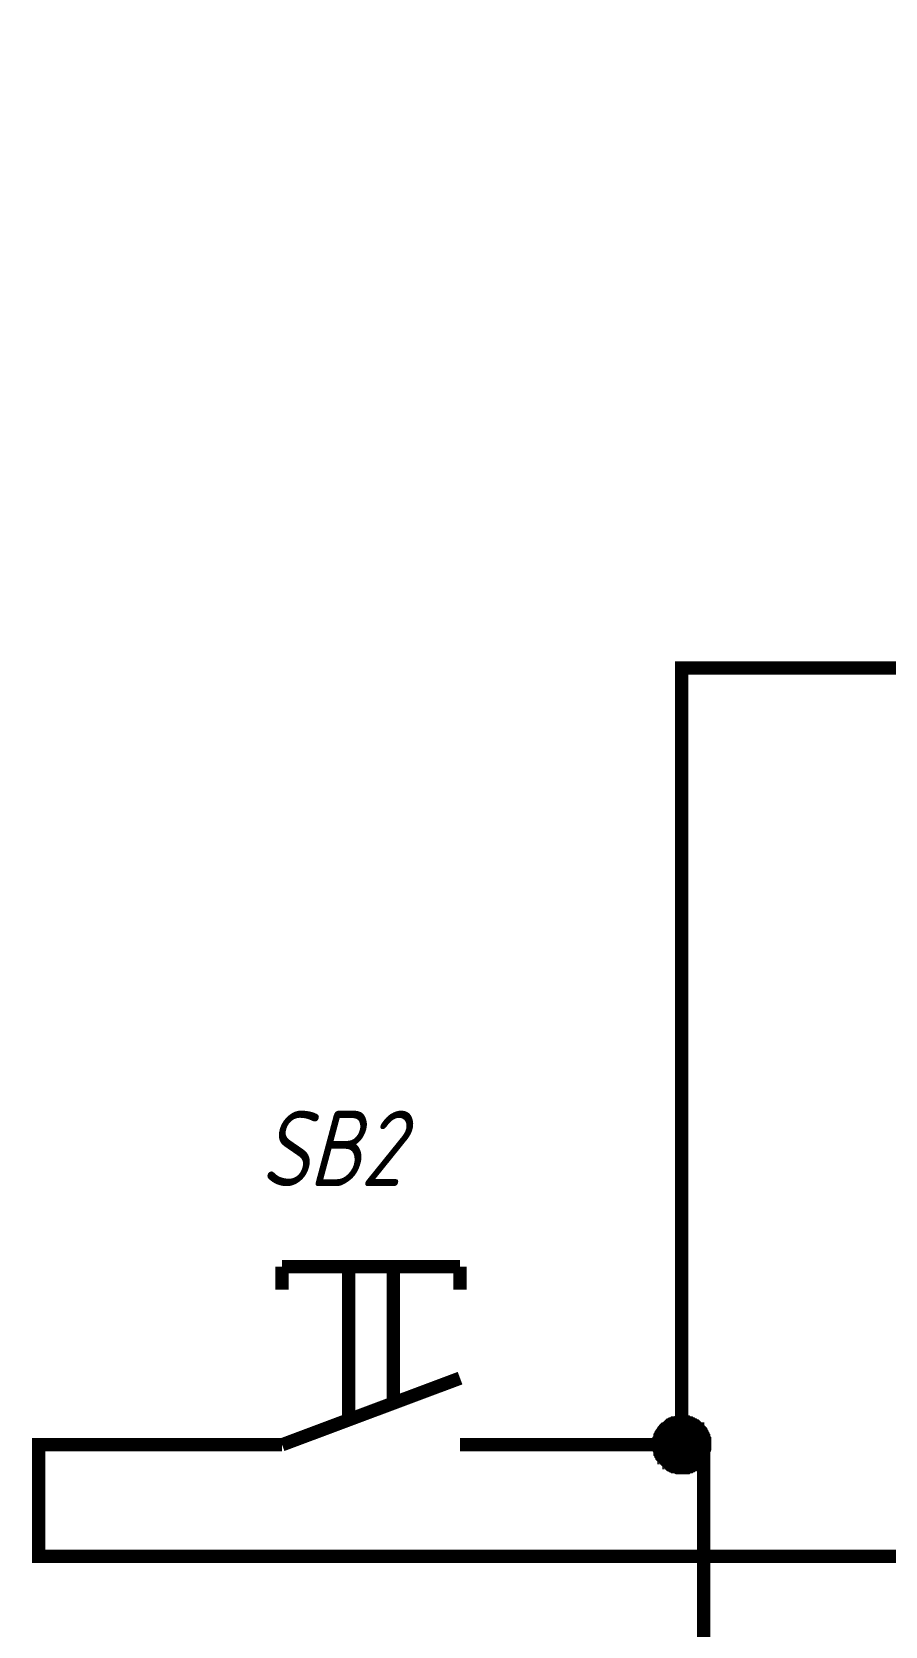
# Model space of a CAD drawing. Header units: millimetres. Extents: x 0 to 841, y 0 to 594.
# Drawn here: x 352.36 to 371.59, y 66.43 to 102.32 of the extents above; entities that cross this region are included whole.
import ezdxf

# ---------------------------------------------------------------- set-up
doc = ezdxf.new("R2010")
doc.units = ezdxf.units.MM
doc.layers.add('Sheet', color=255, linetype='Continuous')
doc.styles.get("Standard").update_dxf_attribs({"font": '', "oblique": 15})
doc.styles.get('Standard').set_extended_font_data('GOST type A')

msp = doc.modelspace()

# ---------------------------------------------------------------- linework, layer by layer
at = {"layer": 'Sheet', "color": 18, "true_color": 0x000000, "const_width": 0.3}
for points in [[(367.008, 70.51), (367.008, 88.002), (402.02, 88.002), (402.02, 311.492), (402.02, 311.492), (435.015, 311.492), (435.015, 333.979), (450.001, 333.979)], [(358.003, 74.519), (362.013, 74.519)], [(358.003, 74.519), (358.003, 74.004)], [(359.504, 71.002), (359.504, 74.519)], [(360.512, 74.519), (360.512, 71.517)], [(362.013, 74.519), (362.013, 74.004)], [(358.003, 70.51), (362.013, 72.01)], [(366.493, 70.51), (366.493, 70.532), (366.493, 70.554), (366.493, 70.599), (366.493, 70.621), (366.515, 70.644), (366.515, 70.666), (366.515, 70.689), (366.537, 70.711), (366.537, 70.733), (366.56, 70.756), (366.56, 70.778), (366.582, 70.801), (366.605, 70.823), (366.605, 70.845), (366.627, 70.868), (366.649, 70.868), (366.672, 70.89), (366.694, 70.913), (366.717, 70.935), (366.717, 70.935), (366.739, 70.957), (366.761, 70.957), (366.784, 70.98), (366.806, 70.98), (366.829, 71.002), (366.851, 71.002), (366.873, 71.002), (366.918, 71.025), (366.941, 71.025), (366.963, 71.025), (366.985, 71.025), (367.008, 71.025)], [(366.493, 70.51), (366.493, 70.532), (366.493, 70.554), (366.493, 70.599), (366.493, 70.621), (366.515, 70.644), (366.515, 70.666), (366.515, 70.689), (366.537, 70.711), (366.537, 70.733), (366.56, 70.756), (366.56, 70.778), (366.582, 70.801), (366.605, 70.823), (366.605, 70.845), (366.627, 70.868), (366.649, 70.868), (366.672, 70.89), (366.694, 70.913), (366.717, 70.935), (366.717, 70.935), (366.739, 70.957), (366.761, 70.957), (366.784, 70.98), (366.806, 70.98), (366.829, 71.002), (366.851, 71.002), (366.873, 71.002), (366.918, 71.025), (366.941, 71.025), (366.963, 71.025), (366.985, 71.025), (367.008, 71.025)], [(366.493, 70.51), (366.493, 70.532), (366.493, 70.554), (366.493, 70.599), (366.493, 70.621), (366.515, 70.644), (366.515, 70.666), (366.515, 70.689), (366.537, 70.711), (366.537, 70.733), (366.56, 70.756), (366.56, 70.778), (366.582, 70.801), (366.605, 70.823), (366.605, 70.845), (366.627, 70.868), (366.649, 70.868), (366.672, 70.89), (366.694, 70.913), (366.717, 70.935), (366.717, 70.935), (366.739, 70.957), (366.761, 70.957), (366.784, 70.98), (366.806, 70.98), (366.829, 71.002), (366.851, 71.002), (366.873, 71.002), (366.918, 71.025), (366.941, 71.025), (366.963, 71.025), (366.985, 71.025), (367.008, 71.025)], [(366.493, 70.51), (366.493, 70.532), (366.493, 70.554), (366.493, 70.599), (366.493, 70.621), (366.515, 70.644), (366.515, 70.666), (366.515, 70.689), (366.537, 70.711), (366.537, 70.733), (366.56, 70.756), (366.56, 70.778), (366.582, 70.801), (366.605, 70.823), (366.605, 70.845), (366.627, 70.868), (366.649, 70.868), (366.672, 70.89), (366.694, 70.913), (366.717, 70.935), (366.717, 70.935), (366.739, 70.957), (366.761, 70.957), (366.784, 70.98), (366.806, 70.98), (366.829, 71.002), (366.851, 71.002), (366.873, 71.002), (366.918, 71.025), (366.941, 71.025), (366.963, 71.025), (366.985, 71.025), (367.008, 71.025)], [(366.493, 70.51), (366.493, 70.532), (366.493, 70.554), (366.493, 70.599), (366.493, 70.621), (366.515, 70.644), (366.515, 70.666), (366.515, 70.689), (366.537, 70.711), (366.537, 70.733), (366.56, 70.756), (366.56, 70.778), (366.582, 70.801), (366.605, 70.823), (366.605, 70.845), (366.627, 70.868), (366.649, 70.868), (366.672, 70.89), (366.694, 70.913), (366.717, 70.935), (366.717, 70.935), (366.739, 70.957), (366.761, 70.957), (366.784, 70.98), (366.806, 70.98), (366.829, 71.002), (366.851, 71.002), (366.873, 71.002), (366.918, 71.025), (366.941, 71.025), (366.963, 71.025), (366.985, 71.025), (367.008, 71.025)], [(366.493, 70.51), (366.493, 70.532), (366.493, 70.554), (366.493, 70.599), (366.493, 70.621), (366.515, 70.644), (366.515, 70.666), (366.515, 70.689), (366.537, 70.711), (366.537, 70.733), (366.56, 70.756), (366.56, 70.778), (366.582, 70.801), (366.605, 70.823), (366.605, 70.845), (366.627, 70.868), (366.649, 70.868), (366.672, 70.89), (366.694, 70.913), (366.717, 70.935), (366.717, 70.935), (366.739, 70.957), (366.761, 70.957), (366.784, 70.98), (366.806, 70.98), (366.829, 71.002), (366.851, 71.002), (366.873, 71.002), (366.918, 71.025), (366.941, 71.025), (366.963, 71.025), (366.985, 71.025), (367.008, 71.025)], [(366.493, 70.51), (366.493, 70.532), (366.493, 70.554), (366.493, 70.599), (366.493, 70.621), (366.515, 70.644), (366.515, 70.666), (366.515, 70.689), (366.537, 70.711), (366.537, 70.733), (366.56, 70.756), (366.56, 70.778), (366.582, 70.801), (366.605, 70.823), (366.605, 70.845), (366.627, 70.868), (366.649, 70.868), (366.672, 70.89), (366.694, 70.913), (366.717, 70.935), (366.717, 70.935), (366.739, 70.957), (366.761, 70.957), (366.784, 70.98), (366.806, 70.98), (366.829, 71.002), (366.851, 71.002), (366.873, 71.002), (366.918, 71.025), (366.941, 71.025), (366.963, 71.025), (366.985, 71.025), (367.008, 71.025)], [(366.493, 70.51), (366.493, 70.532), (366.493, 70.554), (366.493, 70.599), (366.493, 70.621), (366.515, 70.644), (366.515, 70.666), (366.515, 70.689), (366.537, 70.711), (366.537, 70.733), (366.56, 70.756), (366.56, 70.778), (366.582, 70.801), (366.605, 70.823), (366.605, 70.845), (366.627, 70.868), (366.649, 70.868), (366.672, 70.89), (366.694, 70.913), (366.717, 70.935), (366.717, 70.935), (366.739, 70.957), (366.761, 70.957), (366.784, 70.98), (366.806, 70.98), (366.829, 71.002), (366.851, 71.002), (366.873, 71.002), (366.918, 71.025), (366.941, 71.025), (366.963, 71.025), (366.985, 71.025), (367.008, 71.025)], [(367.008, 71.025), (367.008, 71.025)], [(367.008, 71.025), (367.03, 71.025), (367.053, 71.025), (367.097, 71.025), (367.12, 71.025), (367.142, 71.002), (367.165, 71.002), (367.187, 71.002), (367.209, 70.98), (367.232, 70.98), (367.254, 70.957), (367.277, 70.957), (367.299, 70.935), (367.321, 70.935), (367.344, 70.913), (367.366, 70.89), (367.366, 70.868), (367.389, 70.868), (367.411, 70.845), (367.433, 70.823), (367.433, 70.801), (367.456, 70.778), (367.456, 70.756), (367.478, 70.733), (367.478, 70.711), (367.501, 70.689), (367.501, 70.666), (367.501, 70.644), (367.523, 70.621), (367.523, 70.599), (367.523, 70.554), (367.523, 70.532), (367.523, 70.51)], [(367.008, 71.025), (367.008, 71.025)], [(367.008, 71.025), (367.03, 71.025), (367.053, 71.025), (367.097, 71.025), (367.12, 71.025), (367.142, 71.002), (367.165, 71.002), (367.187, 71.002), (367.209, 70.98), (367.232, 70.98), (367.254, 70.957), (367.277, 70.957), (367.299, 70.935), (367.321, 70.935), (367.344, 70.913), (367.366, 70.89), (367.366, 70.868), (367.389, 70.868), (367.411, 70.845), (367.433, 70.823), (367.433, 70.801), (367.456, 70.778), (367.456, 70.756), (367.478, 70.733), (367.478, 70.711), (367.501, 70.689), (367.501, 70.666), (367.501, 70.644), (367.523, 70.621), (367.523, 70.599), (367.523, 70.554), (367.523, 70.532), (367.523, 70.51)], [(367.008, 71.025), (367.008, 71.025)], [(367.008, 71.025), (367.03, 71.025), (367.053, 71.025), (367.097, 71.025), (367.12, 71.025), (367.142, 71.002), (367.165, 71.002), (367.187, 71.002), (367.209, 70.98), (367.232, 70.98), (367.254, 70.957), (367.277, 70.957), (367.299, 70.935), (367.321, 70.935), (367.344, 70.913), (367.366, 70.89), (367.366, 70.868), (367.389, 70.868), (367.411, 70.845), (367.433, 70.823), (367.433, 70.801), (367.456, 70.778), (367.456, 70.756), (367.478, 70.733), (367.478, 70.711), (367.501, 70.689), (367.501, 70.666), (367.501, 70.644), (367.523, 70.621), (367.523, 70.599), (367.523, 70.554), (367.523, 70.532), (367.523, 70.51)], [(367.008, 71.025), (367.008, 71.025)], [(367.008, 71.025), (367.03, 71.025), (367.053, 71.025), (367.097, 71.025), (367.12, 71.025), (367.142, 71.002), (367.165, 71.002), (367.187, 71.002), (367.209, 70.98), (367.232, 70.98), (367.254, 70.957), (367.277, 70.957), (367.299, 70.935), (367.321, 70.935), (367.344, 70.913), (367.366, 70.89), (367.366, 70.868), (367.389, 70.868), (367.411, 70.845), (367.433, 70.823), (367.433, 70.801), (367.456, 70.778), (367.456, 70.756), (367.478, 70.733), (367.478, 70.711), (367.501, 70.689), (367.501, 70.666), (367.501, 70.644), (367.523, 70.621), (367.523, 70.599), (367.523, 70.554), (367.523, 70.532), (367.523, 70.51)], [(367.008, 71.025), (367.008, 71.025)], [(367.008, 71.025), (367.03, 71.025), (367.053, 71.025), (367.097, 71.025), (367.12, 71.025), (367.142, 71.002), (367.165, 71.002), (367.187, 71.002), (367.209, 70.98), (367.232, 70.98), (367.254, 70.957), (367.277, 70.957), (367.299, 70.935), (367.321, 70.935), (367.344, 70.913), (367.366, 70.89), (367.366, 70.868), (367.389, 70.868), (367.411, 70.845), (367.433, 70.823), (367.433, 70.801), (367.456, 70.778), (367.456, 70.756), (367.478, 70.733), (367.478, 70.711), (367.501, 70.689), (367.501, 70.666), (367.501, 70.644), (367.523, 70.621), (367.523, 70.599), (367.523, 70.554), (367.523, 70.532), (367.523, 70.51)], [(367.008, 71.025), (367.008, 71.025)], [(367.008, 71.025), (367.03, 71.025), (367.053, 71.025), (367.097, 71.025), (367.12, 71.025), (367.142, 71.002), (367.165, 71.002), (367.187, 71.002), (367.209, 70.98), (367.232, 70.98), (367.254, 70.957), (367.277, 70.957), (367.299, 70.935), (367.321, 70.935), (367.344, 70.913), (367.366, 70.89), (367.366, 70.868), (367.389, 70.868), (367.411, 70.845), (367.433, 70.823), (367.433, 70.801), (367.456, 70.778), (367.456, 70.756), (367.478, 70.733), (367.478, 70.711), (367.501, 70.689), (367.501, 70.666), (367.501, 70.644), (367.523, 70.621), (367.523, 70.599), (367.523, 70.554), (367.523, 70.532), (367.523, 70.51)], [(367.008, 71.025), (367.008, 71.025)], [(367.008, 71.025), (367.03, 71.025), (367.053, 71.025), (367.097, 71.025), (367.12, 71.025), (367.142, 71.002), (367.165, 71.002), (367.187, 71.002), (367.209, 70.98), (367.232, 70.98), (367.254, 70.957), (367.277, 70.957), (367.299, 70.935), (367.321, 70.935), (367.344, 70.913), (367.366, 70.89), (367.366, 70.868), (367.389, 70.868), (367.411, 70.845), (367.433, 70.823), (367.433, 70.801), (367.456, 70.778), (367.456, 70.756), (367.478, 70.733), (367.478, 70.711), (367.501, 70.689), (367.501, 70.666), (367.501, 70.644), (367.523, 70.621), (367.523, 70.599), (367.523, 70.554), (367.523, 70.532), (367.523, 70.51)], [(367.008, 71.025), (367.008, 71.025)], [(367.008, 71.025), (367.03, 71.025), (367.053, 71.025), (367.097, 71.025), (367.12, 71.025), (367.142, 71.002), (367.165, 71.002), (367.187, 71.002), (367.209, 70.98), (367.232, 70.98), (367.254, 70.957), (367.277, 70.957), (367.299, 70.935), (367.321, 70.935), (367.344, 70.913), (367.366, 70.89), (367.366, 70.868), (367.389, 70.868), (367.411, 70.845), (367.433, 70.823), (367.433, 70.801), (367.456, 70.778), (367.456, 70.756), (367.478, 70.733), (367.478, 70.711), (367.501, 70.689), (367.501, 70.666), (367.501, 70.644), (367.523, 70.621), (367.523, 70.599), (367.523, 70.554), (367.523, 70.532), (367.523, 70.51)], [(355.001, 70.51), (352.515, 70.51), (352.515, 68.001), (372.518, 68.001), (392.5, 68.001), (392.5, 70.51), (395.008, 70.51)], [(357.51, 70.51), (355.001, 70.51)], [(357.51, 70.51), (358.003, 70.51)], [(362.505, 70.51), (362.013, 70.51)], [(362.505, 70.51), (365.014, 70.51)], [(365.014, 33.015), (367.501, 33.015), (367.501, 45.513), (367.501, 58.011), (367.501, 70.51), (367.008, 70.51), (365.014, 70.51)], [(367.008, 69.994), (366.985, 69.994), (366.963, 69.994), (366.941, 69.994), (366.918, 69.994), (366.873, 70.017), (366.851, 70.017), (366.829, 70.017), (366.806, 70.039), (366.784, 70.039), (366.761, 70.062), (366.739, 70.062), (366.717, 70.084), (366.717, 70.106), (366.694, 70.106), (366.672, 70.129), (366.649, 70.151), (366.627, 70.174), (366.605, 70.196), (366.605, 70.218), (366.582, 70.218), (366.56, 70.241), (366.56, 70.263), (366.537, 70.286), (366.537, 70.308), (366.515, 70.33), (366.515, 70.353), (366.515, 70.375), (366.493, 70.42), (366.493, 70.442), (366.493, 70.465), (366.493, 70.487), (366.493, 70.51)], [(366.493, 70.51), (366.493, 70.51)], [(367.008, 69.994), (366.985, 69.994), (366.963, 69.994), (366.941, 69.994), (366.918, 69.994), (366.873, 70.017), (366.851, 70.017), (366.829, 70.017), (366.806, 70.039), (366.784, 70.039), (366.761, 70.062), (366.739, 70.062), (366.717, 70.084), (366.717, 70.106), (366.694, 70.106), (366.672, 70.129), (366.649, 70.151), (366.627, 70.174), (366.605, 70.196), (366.605, 70.218), (366.582, 70.218), (366.56, 70.241), (366.56, 70.263), (366.537, 70.286), (366.537, 70.308), (366.515, 70.33), (366.515, 70.353), (366.515, 70.375), (366.493, 70.42), (366.493, 70.442), (366.493, 70.465), (366.493, 70.487), (366.493, 70.51)], [(366.493, 70.51), (366.493, 70.51)], [(367.008, 69.994), (366.985, 69.994), (366.963, 69.994), (366.941, 69.994), (366.918, 69.994), (366.873, 70.017), (366.851, 70.017), (366.829, 70.017), (366.806, 70.039), (366.784, 70.039), (366.761, 70.062), (366.739, 70.062), (366.717, 70.084), (366.717, 70.106), (366.694, 70.106), (366.672, 70.129), (366.649, 70.151), (366.627, 70.174), (366.605, 70.196), (366.605, 70.218), (366.582, 70.218), (366.56, 70.241), (366.56, 70.263), (366.537, 70.286), (366.537, 70.308), (366.515, 70.33), (366.515, 70.353), (366.515, 70.375), (366.493, 70.42), (366.493, 70.442), (366.493, 70.465), (366.493, 70.487), (366.493, 70.51)], [(366.493, 70.51), (366.493, 70.51)], [(367.008, 69.994), (366.985, 69.994), (366.963, 69.994), (366.941, 69.994), (366.918, 69.994), (366.873, 70.017), (366.851, 70.017), (366.829, 70.017), (366.806, 70.039), (366.784, 70.039), (366.761, 70.062), (366.739, 70.062), (366.717, 70.084), (366.717, 70.106), (366.694, 70.106), (366.672, 70.129), (366.649, 70.151), (366.627, 70.174), (366.605, 70.196), (366.605, 70.218), (366.582, 70.218), (366.56, 70.241), (366.56, 70.263), (366.537, 70.286), (366.537, 70.308), (366.515, 70.33), (366.515, 70.353), (366.515, 70.375), (366.493, 70.42), (366.493, 70.442), (366.493, 70.465), (366.493, 70.487), (366.493, 70.51)], [(366.493, 70.51), (366.493, 70.51)], [(367.008, 69.994), (366.985, 69.994), (366.963, 69.994), (366.941, 69.994), (366.918, 69.994), (366.873, 70.017), (366.851, 70.017), (366.829, 70.017), (366.806, 70.039), (366.784, 70.039), (366.761, 70.062), (366.739, 70.062), (366.717, 70.084), (366.717, 70.106), (366.694, 70.106), (366.672, 70.129), (366.649, 70.151), (366.627, 70.174), (366.605, 70.196), (366.605, 70.218), (366.582, 70.218), (366.56, 70.241), (366.56, 70.263), (366.537, 70.286), (366.537, 70.308), (366.515, 70.33), (366.515, 70.353), (366.515, 70.375), (366.493, 70.42), (366.493, 70.442), (366.493, 70.465), (366.493, 70.487), (366.493, 70.51)], [(366.493, 70.51), (366.493, 70.51)], [(367.008, 69.994), (366.985, 69.994), (366.963, 69.994), (366.941, 69.994), (366.918, 69.994), (366.873, 70.017), (366.851, 70.017), (366.829, 70.017), (366.806, 70.039), (366.784, 70.039), (366.761, 70.062), (366.739, 70.062), (366.717, 70.084), (366.717, 70.106), (366.694, 70.106), (366.672, 70.129), (366.649, 70.151), (366.627, 70.174), (366.605, 70.196), (366.605, 70.218), (366.582, 70.218), (366.56, 70.241), (366.56, 70.263), (366.537, 70.286), (366.537, 70.308), (366.515, 70.33), (366.515, 70.353), (366.515, 70.375), (366.493, 70.42), (366.493, 70.442), (366.493, 70.465), (366.493, 70.487), (366.493, 70.51)], [(366.493, 70.51), (366.493, 70.51)], [(367.008, 69.994), (366.985, 69.994), (366.963, 69.994), (366.941, 69.994), (366.918, 69.994), (366.873, 70.017), (366.851, 70.017), (366.829, 70.017), (366.806, 70.039), (366.784, 70.039), (366.761, 70.062), (366.739, 70.062), (366.717, 70.084), (366.717, 70.106), (366.694, 70.106), (366.672, 70.129), (366.649, 70.151), (366.627, 70.174), (366.605, 70.196), (366.605, 70.218), (366.582, 70.218), (366.56, 70.241), (366.56, 70.263), (366.537, 70.286), (366.537, 70.308), (366.515, 70.33), (366.515, 70.353), (366.515, 70.375), (366.493, 70.42), (366.493, 70.442), (366.493, 70.465), (366.493, 70.487), (366.493, 70.51)], [(366.493, 70.51), (366.493, 70.51)], [(367.008, 69.994), (366.985, 69.994), (366.963, 69.994), (366.941, 69.994), (366.918, 69.994), (366.873, 70.017), (366.851, 70.017), (366.829, 70.017), (366.806, 70.039), (366.784, 70.039), (366.761, 70.062), (366.739, 70.062), (366.717, 70.084), (366.717, 70.106), (366.694, 70.106), (366.672, 70.129), (366.649, 70.151), (366.627, 70.174), (366.605, 70.196), (366.605, 70.218), (366.582, 70.218), (366.56, 70.241), (366.56, 70.263), (366.537, 70.286), (366.537, 70.308), (366.515, 70.33), (366.515, 70.353), (366.515, 70.375), (366.493, 70.42), (366.493, 70.442), (366.493, 70.465), (366.493, 70.487), (366.493, 70.51)], [(366.493, 70.51), (366.493, 70.51)], [(367.523, 70.51), (367.523, 70.487), (367.523, 70.465), (367.523, 70.442), (367.523, 70.42), (367.501, 70.375), (367.501, 70.353), (367.501, 70.33), (367.478, 70.308), (367.478, 70.286), (367.456, 70.263), (367.456, 70.241), (367.433, 70.218), (367.433, 70.218), (367.411, 70.196), (367.389, 70.174), (367.366, 70.151), (367.366, 70.129), (367.344, 70.106), (367.321, 70.106), (367.299, 70.084), (367.277, 70.062), (367.254, 70.062), (367.232, 70.039), (367.209, 70.039), (367.187, 70.017), (367.165, 70.017), (367.142, 70.017), (367.12, 69.994), (367.097, 69.994), (367.053, 69.994), (367.03, 69.994), (367.008, 69.994)], [(367.523, 70.51), (367.523, 70.487), (367.523, 70.465), (367.523, 70.442), (367.523, 70.42), (367.501, 70.375), (367.501, 70.353), (367.501, 70.33), (367.478, 70.308), (367.478, 70.286), (367.456, 70.263), (367.456, 70.241), (367.433, 70.218), (367.433, 70.218), (367.411, 70.196), (367.389, 70.174), (367.366, 70.151), (367.366, 70.129), (367.344, 70.106), (367.321, 70.106), (367.299, 70.084), (367.277, 70.062), (367.254, 70.062), (367.232, 70.039), (367.209, 70.039), (367.187, 70.017), (367.165, 70.017), (367.142, 70.017), (367.12, 69.994), (367.097, 69.994), (367.053, 69.994), (367.03, 69.994), (367.008, 69.994)], [(367.523, 70.51), (367.523, 70.487), (367.523, 70.465), (367.523, 70.442), (367.523, 70.42), (367.501, 70.375), (367.501, 70.353), (367.501, 70.33), (367.478, 70.308), (367.478, 70.286), (367.456, 70.263), (367.456, 70.241), (367.433, 70.218), (367.433, 70.218), (367.411, 70.196), (367.389, 70.174), (367.366, 70.151), (367.366, 70.129), (367.344, 70.106), (367.321, 70.106), (367.299, 70.084), (367.277, 70.062), (367.254, 70.062), (367.232, 70.039), (367.209, 70.039), (367.187, 70.017), (367.165, 70.017), (367.142, 70.017), (367.12, 69.994), (367.097, 69.994), (367.053, 69.994), (367.03, 69.994), (367.008, 69.994)], [(367.523, 70.51), (367.523, 70.487), (367.523, 70.465), (367.523, 70.442), (367.523, 70.42), (367.501, 70.375), (367.501, 70.353), (367.501, 70.33), (367.478, 70.308), (367.478, 70.286), (367.456, 70.263), (367.456, 70.241), (367.433, 70.218), (367.433, 70.218), (367.411, 70.196), (367.389, 70.174), (367.366, 70.151), (367.366, 70.129), (367.344, 70.106), (367.321, 70.106), (367.299, 70.084), (367.277, 70.062), (367.254, 70.062), (367.232, 70.039), (367.209, 70.039), (367.187, 70.017), (367.165, 70.017), (367.142, 70.017), (367.12, 69.994), (367.097, 69.994), (367.053, 69.994), (367.03, 69.994), (367.008, 69.994)], [(367.523, 70.51), (367.523, 70.487), (367.523, 70.465), (367.523, 70.442), (367.523, 70.42), (367.501, 70.375), (367.501, 70.353), (367.501, 70.33), (367.478, 70.308), (367.478, 70.286), (367.456, 70.263), (367.456, 70.241), (367.433, 70.218), (367.433, 70.218), (367.411, 70.196), (367.389, 70.174), (367.366, 70.151), (367.366, 70.129), (367.344, 70.106), (367.321, 70.106), (367.299, 70.084), (367.277, 70.062), (367.254, 70.062), (367.232, 70.039), (367.209, 70.039), (367.187, 70.017), (367.165, 70.017), (367.142, 70.017), (367.12, 69.994), (367.097, 69.994), (367.053, 69.994), (367.03, 69.994), (367.008, 69.994)], [(367.523, 70.51), (367.523, 70.487), (367.523, 70.465), (367.523, 70.442), (367.523, 70.42), (367.501, 70.375), (367.501, 70.353), (367.501, 70.33), (367.478, 70.308), (367.478, 70.286), (367.456, 70.263), (367.456, 70.241), (367.433, 70.218), (367.433, 70.218), (367.411, 70.196), (367.389, 70.174), (367.366, 70.151), (367.366, 70.129), (367.344, 70.106), (367.321, 70.106), (367.299, 70.084), (367.277, 70.062), (367.254, 70.062), (367.232, 70.039), (367.209, 70.039), (367.187, 70.017), (367.165, 70.017), (367.142, 70.017), (367.12, 69.994), (367.097, 69.994), (367.053, 69.994), (367.03, 69.994), (367.008, 69.994)], [(367.523, 70.51), (367.523, 70.487), (367.523, 70.465), (367.523, 70.442), (367.523, 70.42), (367.501, 70.375), (367.501, 70.353), (367.501, 70.33), (367.478, 70.308), (367.478, 70.286), (367.456, 70.263), (367.456, 70.241), (367.433, 70.218), (367.433, 70.218), (367.411, 70.196), (367.389, 70.174), (367.366, 70.151), (367.366, 70.129), (367.344, 70.106), (367.321, 70.106), (367.299, 70.084), (367.277, 70.062), (367.254, 70.062), (367.232, 70.039), (367.209, 70.039), (367.187, 70.017), (367.165, 70.017), (367.142, 70.017), (367.12, 69.994), (367.097, 69.994), (367.053, 69.994), (367.03, 69.994), (367.008, 69.994)], [(367.523, 70.51), (367.523, 70.487), (367.523, 70.465), (367.523, 70.442), (367.523, 70.42), (367.501, 70.375), (367.501, 70.353), (367.501, 70.33), (367.478, 70.308), (367.478, 70.286), (367.456, 70.263), (367.456, 70.241), (367.433, 70.218), (367.433, 70.218), (367.411, 70.196), (367.389, 70.174), (367.366, 70.151), (367.366, 70.129), (367.344, 70.106), (367.321, 70.106), (367.299, 70.084), (367.277, 70.062), (367.254, 70.062), (367.232, 70.039), (367.209, 70.039), (367.187, 70.017), (367.165, 70.017), (367.142, 70.017), (367.12, 69.994), (367.097, 69.994), (367.053, 69.994), (367.03, 69.994), (367.008, 69.994)], [(367.523, 70.51), (367.523, 70.51), (367.523, 70.51), (367.523, 70.51), (367.523, 70.51), (367.523, 70.51), (367.523, 70.51), (367.523, 70.51), (367.523, 70.51), (367.523, 70.51), (367.523, 70.51), (367.523, 70.51), (367.523, 70.51), (367.523, 70.51), (367.523, 70.51), (367.523, 70.51), (367.523, 70.51), (367.523, 70.51), (367.523, 70.51), (367.523, 70.51), (367.523, 70.51), (367.523, 70.51), (367.523, 70.51), (367.523, 70.51), (367.523, 70.51), (367.523, 70.51), (367.523, 70.51), (367.523, 70.51), (367.523, 70.51), (367.523, 70.51), (367.523, 70.51), (367.523, 70.51), (367.523, 70.51)], [(367.523, 70.51), (367.523, 70.51)], [(367.523, 70.51), (367.523, 70.51), (367.523, 70.51), (367.523, 70.51), (367.523, 70.51), (367.523, 70.51), (367.523, 70.51), (367.523, 70.51), (367.523, 70.51), (367.523, 70.51), (367.523, 70.51), (367.523, 70.51), (367.523, 70.51), (367.523, 70.51), (367.523, 70.51), (367.523, 70.51), (367.523, 70.51), (367.523, 70.51), (367.523, 70.51), (367.523, 70.51), (367.523, 70.51), (367.523, 70.51), (367.523, 70.51), (367.523, 70.51), (367.523, 70.51), (367.523, 70.51), (367.523, 70.51), (367.523, 70.51), (367.523, 70.51), (367.523, 70.51), (367.523, 70.51), (367.523, 70.51), (367.523, 70.51)], [(367.523, 70.51), (367.523, 70.51)], [(367.523, 70.51), (367.523, 70.51), (367.523, 70.51), (367.523, 70.51), (367.523, 70.51), (367.523, 70.51), (367.523, 70.51), (367.523, 70.51), (367.523, 70.51), (367.523, 70.51), (367.523, 70.51), (367.523, 70.51), (367.523, 70.51), (367.523, 70.51), (367.523, 70.51), (367.523, 70.51), (367.523, 70.51), (367.523, 70.51), (367.523, 70.51), (367.523, 70.51), (367.523, 70.51), (367.523, 70.51), (367.523, 70.51), (367.523, 70.51), (367.523, 70.51), (367.523, 70.51), (367.523, 70.51), (367.523, 70.51), (367.523, 70.51), (367.523, 70.51), (367.523, 70.51), (367.523, 70.51), (367.523, 70.51)], [(367.523, 70.51), (367.523, 70.51)], [(367.523, 70.51), (367.523, 70.51), (367.523, 70.51), (367.523, 70.51), (367.523, 70.51), (367.523, 70.51), (367.523, 70.51), (367.523, 70.51), (367.523, 70.51), (367.523, 70.51), (367.523, 70.51), (367.523, 70.51), (367.523, 70.51), (367.523, 70.51), (367.523, 70.51), (367.523, 70.51), (367.523, 70.51), (367.523, 70.51), (367.523, 70.51), (367.523, 70.51), (367.523, 70.51), (367.523, 70.51), (367.523, 70.51), (367.523, 70.51), (367.523, 70.51), (367.523, 70.51), (367.523, 70.51), (367.523, 70.51), (367.523, 70.51), (367.523, 70.51), (367.523, 70.51), (367.523, 70.51), (367.523, 70.51)], [(367.523, 70.51), (367.523, 70.51)], [(367.523, 70.51), (367.523, 70.51), (367.523, 70.51), (367.523, 70.51), (367.523, 70.51), (367.523, 70.51), (367.523, 70.51), (367.523, 70.51), (367.523, 70.51), (367.523, 70.51), (367.523, 70.51), (367.523, 70.51), (367.523, 70.51), (367.523, 70.51), (367.523, 70.51), (367.523, 70.51), (367.523, 70.51), (367.523, 70.51), (367.523, 70.51), (367.523, 70.51), (367.523, 70.51), (367.523, 70.51), (367.523, 70.51), (367.523, 70.51), (367.523, 70.51), (367.523, 70.51), (367.523, 70.51), (367.523, 70.51), (367.523, 70.51), (367.523, 70.51), (367.523, 70.51), (367.523, 70.51), (367.523, 70.51)], [(367.523, 70.51), (367.523, 70.51)], [(367.523, 70.51), (367.523, 70.51), (367.523, 70.51), (367.523, 70.51), (367.523, 70.51), (367.523, 70.51), (367.523, 70.51), (367.523, 70.51), (367.523, 70.51), (367.523, 70.51), (367.523, 70.51), (367.523, 70.51), (367.523, 70.51), (367.523, 70.51), (367.523, 70.51), (367.523, 70.51), (367.523, 70.51), (367.523, 70.51), (367.523, 70.51), (367.523, 70.51), (367.523, 70.51), (367.523, 70.51), (367.523, 70.51), (367.523, 70.51), (367.523, 70.51), (367.523, 70.51), (367.523, 70.51), (367.523, 70.51), (367.523, 70.51), (367.523, 70.51), (367.523, 70.51), (367.523, 70.51), (367.523, 70.51)], [(367.523, 70.51), (367.523, 70.51)], [(367.523, 70.51), (367.523, 70.51), (367.523, 70.51), (367.523, 70.51), (367.523, 70.51), (367.523, 70.51), (367.523, 70.51), (367.523, 70.51), (367.523, 70.51), (367.523, 70.51), (367.523, 70.51), (367.523, 70.51), (367.523, 70.51), (367.523, 70.51), (367.523, 70.51), (367.523, 70.51), (367.523, 70.51), (367.523, 70.51), (367.523, 70.51), (367.523, 70.51), (367.523, 70.51), (367.523, 70.51), (367.523, 70.51), (367.523, 70.51), (367.523, 70.51), (367.523, 70.51), (367.523, 70.51), (367.523, 70.51), (367.523, 70.51), (367.523, 70.51), (367.523, 70.51), (367.523, 70.51), (367.523, 70.51)], [(367.523, 70.51), (367.523, 70.51)], [(367.523, 70.51), (367.523, 70.51), (367.523, 70.51), (367.523, 70.51), (367.523, 70.51), (367.523, 70.51), (367.523, 70.51), (367.523, 70.51), (367.523, 70.51), (367.523, 70.51), (367.523, 70.51), (367.523, 70.51), (367.523, 70.51), (367.523, 70.51), (367.523, 70.51), (367.523, 70.51), (367.523, 70.51), (367.523, 70.51), (367.523, 70.51), (367.523, 70.51), (367.523, 70.51), (367.523, 70.51), (367.523, 70.51), (367.523, 70.51), (367.523, 70.51), (367.523, 70.51), (367.523, 70.51), (367.523, 70.51), (367.523, 70.51), (367.523, 70.51), (367.523, 70.51), (367.523, 70.51), (367.523, 70.51)], [(367.523, 70.51), (367.523, 70.51)]]:
    msp.add_lwpolyline(points, dxfattribs=at)
at = {"layer": 'Sheet', "color": 18, "true_color": 0x000000, "const_width": 0.508}
msp.add_lwpolyline([(366.745, 70.5, 1), (367.253, 70.5, 1)], format="xyb", close=True, dxfattribs=at)

# ---------------------------------------------------------------- texts
at = {"layer": 'Sheet', "color": 18, "true_color": 0x000000, "oblique": 15}
msp.add_text('SB2', height=1.7, dxfattribs=at).set_placement((357.51, 76.333))

doc.saveas('drawing.dxf')
